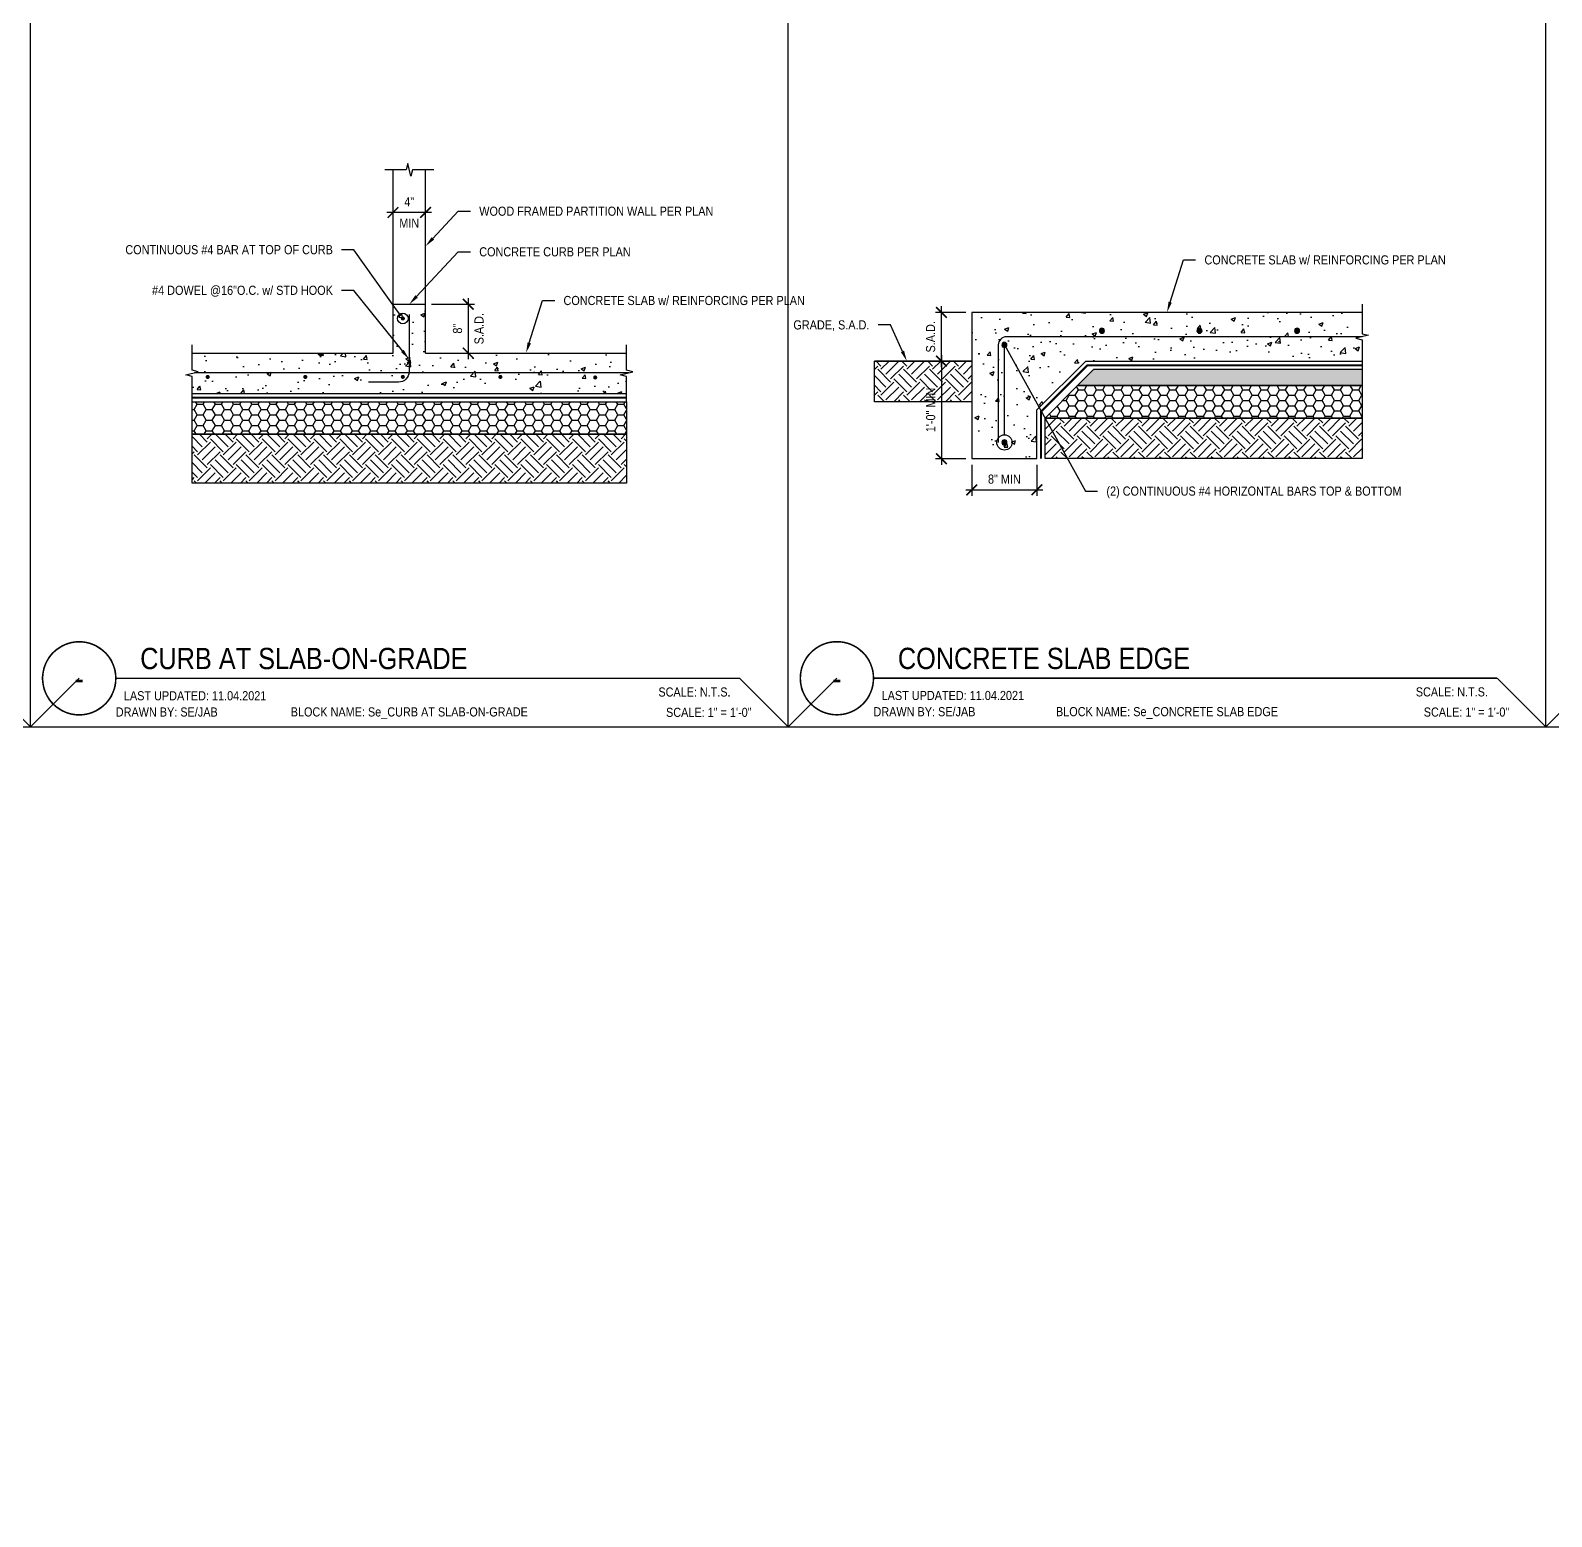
# Model space of a CAD drawing. Header units: inches. Extents: x -16404 to 14624, y -1591 to 16152.
# Drawn here: x -8941.9 to -8754.8, y 1229 to 1411.9 of the extents above; entities that cross this region are included whole.
import ezdxf
from ezdxf import colors
from ezdxf.entities.mleader import LeaderData, LeaderLine
from ezdxf.enums import TextEntityAlignment as Align
from ezdxf.math import Vec2, Vec3

# ---------------------------------------------------------------- set-up
doc = ezdxf.new("R2010")
doc.units = ezdxf.units.IN
doc.header["$LTSCALE"] = 24
doc.header["$MEASUREMENT"] = 0
doc.linetypes.add('HIDDEN2', pattern=[0.1875, 0.125, -0.0625])
doc.layers.get('0').update_dxf_attribs({"linetype": 'CONTINUOUS'})
doc.layers.get('DefPoints').update_dxf_attribs({"color": 251, "linetype": 'CONTINUOUS'})
for name, color, linetype, plot in [('DESIGNER COMMENTS', 221, 'CONTINUOUS', False), ('NON-PLOT', 253, 'CONTINUOUS', False), ('S-ANNO-GRID-NONPLOT', 251, 'CONTINUOUS', False), ('S-ANNO-NONPLOT', 253, 'CONTINUOUS', False)]:
    doc.layers.add(name, color=color, linetype=linetype, plot=plot)
for name, color, linetype in [('S-ANNO-DIMS', 2, 'CONTINUOUS'), ('S-ANNO-NOTE', 4, 'CONTINUOUS'), ('S-BREAK', 2, 'CONTINUOUS'), ('S-CONC', 4, 'CONTINUOUS'), ('S-GRADE', 3, 'CONTINUOUS'), ('S-MEMBRANE', 6, 'HIDDEN2'), ('S-REBAR', 7, 'CONTINUOUS'), ('S-TYP DETAIL BLOCKS', 1, 'CONTINUOUS'), ('S-WOOD', 3, 'CONTINUOUS')]:
    doc.layers.add(name, color=color, linetype=linetype)
doc.layers.add('S-HATCH-SOIL', color=7, linetype='CONTINUOUS', true_color=0x8f8f8f, transparency=0.8)
doc.layers.add('S-HATCH2', color=2, linetype='CONTINUOUS', transparency=0.5)
doc.styles.add('Arial', font='arial.ttf', dxfattribs={"width": 0.85})
doc.dimstyles.new('DIM-12_Se', dxfattribs={"dimscale": 12, "dimtxt": 0.09375, "dimasz": 0.109375, "dimexe": 0.0625, "dimexo": 0.0625, "dimgap": 0.0625, "dimtad": 1, "dimdec": 4, "dimzin": 11, "dimdsep": 46, "dimlunit": 4, "dimtxsty": 'Arial', "dimblk": 'ARCHTICK', "dimcen": 0.125, "dimdle": 0.0625, "dimclrd": 256, "dimclre": 256, "dimclrt": 4, "dimadec": 0, "dimazin": 0, "dimtfac": 0.75, "dimtdec": 4, "dimtmove": 0, "dimatfit": 3, "dimfxl": 1, "dimfrac": 1, "dimtolj": 1, "dimtzin": 0, "dimarcsym": 0})

# ---------------------------------------------------------------- blocks, each defined once
blk = doc.blocks.new('*U574')
at = {"const_width": 0.188}
for points in [[(-4.5, 0, -1), (4.5, 0, 3.732051)], [(-4.5, 0, 1), (4.5, 0, -3.732051)]]:
    blk.add_lwpolyline(points, format="xyb", dxfattribs=at)
blk.add_lwpolyline([(4.5, 0), (81.24, 0)], dxfattribs=at)
blk.add_circle((0, 0), 4.5)
at = {"style": 'Arial', "width": 0.85}
for tag, p in [('DWG_TITLE_1', (7.5, 6.19)), ('DWG_TITLE_2', (7.5, 2.44))]:
    blk.add_attdef(tag, text='', height=2.62, dxfattribs=at).set_placement(p, align=Align.MIDDLE_LEFT)
blk.add_attdef('#', text='', height=3, dxfattribs=at).set_placement((0, 0), align=Align.MIDDLE_CENTER)
blk.add_attdef('SCALE', text='', height=1.12, dxfattribs=at).set_placement((80.12, -1.12), align=Align.TOP_RIGHT)
blk = doc.blocks.new('*U540')
at = {"const_width": 0.188}
for points in [[(-4.5, 0, -1), (4.5, 0, 3.732051)], [(-4.5, 0, 1), (4.5, 0, -3.732051)]]:
    blk.add_lwpolyline(points, format="xyb", dxfattribs=at)
blk.add_lwpolyline([(4.5, 0), (81.21, 0)], dxfattribs=at)
blk.add_circle((0, 0), 4.5)
at = {"style": 'Arial', "width": 0.85}
for tag, p in [('DWG_TITLE_1', (7.5, 6.19)), ('DWG_TITLE_2', (7.5, 2.44))]:
    blk.add_attdef(tag, text='', height=2.62, dxfattribs=at).set_placement(p, align=Align.MIDDLE_LEFT)
blk.add_attdef('#', text='', height=3, dxfattribs=at).set_placement((0, 0), align=Align.MIDDLE_CENTER)
blk.add_attdef('SCALE', text='', height=1.12, dxfattribs=at).set_placement((80.08, -1.12), align=Align.TOP_RIGHT)
blk = doc.blocks.new('_Open90')
at = {"color": 0, "linetype": 'ByBlock', "lineweight": -2}
for p, q in [((-0.5, 0.5), (0, 0)), ((0, 0), (-1, 0)), ((0, 0), (-0.5, -0.5))]:
    blk.add_line(p, q, dxfattribs=at)
blk = doc.blocks.new('_ARCHTICK')
at = {"color": 0, "linetype": 'ByBlock', "const_width": 0.15}
blk.add_lwpolyline([(-0.5, -0.5), (0.5, 0.5)], dxfattribs=at)
blk = doc.blocks.new('*D1928')
at = {"layer": 'DefPoints', "color": 0, "transparency": 16777216}
for p in [(42.6, 46.03), (47.86, 40.03), (47.86, 40.03)]:
    blk.add_point(p, dxfattribs=at)
at = {"layer": 'S-ANNO-DIMS', "lineweight": -2, "transparency": 16777216}
for p, q in [((47.86, 46.78), (47.86, 39.28)), ((43.35, 46.03), (48.61, 46.03))]:
    blk.add_line(p, q, dxfattribs=at)
at = {"layer": 'S-ANNO-DIMS', "lineweight": -2, "transparency": 16777216, "xscale": 1.3125, "yscale": 1.3125, "zscale": 1.3125}
for p, rotation in [((47.86, 46.03), 90), ((47.86, 40.03), 270)]:
    blk.add_blockref('_ARCHTICK', p, dxfattribs=dict(at, rotation=rotation))
at = {"layer": 'S-ANNO-DIMS', "color": 4, "transparency": 16777216, "char_height": 1.125, "attachment_point": 5, "rotation": 90, "style": 'Arial'}
for s, insert in [('\\A1;8"', (46.54, 43.03)), ('\\A1;S.A.D. ', (49.19, 43.03))]:
    blk.add_mtext(s, dxfattribs=dict(at, insert=insert))
blk = doc.blocks.new('*D2441')
at = {"layer": 'DefPoints', "color": 0, "transparency": 16777216}
for p in [(38.6, 57.33), (38.6, 57.33), (42.6, 57.33)]:
    blk.add_point(p, dxfattribs=at)
at = {"layer": 'S-ANNO-DIMS', "lineweight": -2, "transparency": 16777216}
blk.add_line((43.35, 57.33), (37.85, 57.33), dxfattribs=at)
at = {"layer": 'S-ANNO-DIMS', "lineweight": -2, "transparency": 16777216, "xscale": 1.3125, "yscale": 1.3125, "zscale": 1.3125, "rotation": 180}
blk.add_blockref('_ARCHTICK', (38.6, 57.33), dxfattribs=at)
at = {"layer": 'S-ANNO-DIMS', "lineweight": -2, "transparency": 16777216, "xscale": 1.3125, "yscale": 1.3125, "zscale": 1.3125}
blk.add_blockref('_ARCHTICK', (42.6, 57.33), dxfattribs=at)
at = {"layer": 'S-ANNO-DIMS', "color": 4, "transparency": 16777216, "char_height": 1.125, "attachment_point": 5, "style": 'Arial'}
for s, insert in [('\\A1;4"', (40.6, 58.65)), ('\\A1;MIN', (40.6, 56.02))]:
    blk.add_mtext(s, dxfattribs=dict(at, insert=insert))
blk = doc.blocks.new('*U553')
at = {"color": 0, "linetype": 'ByBlock'}
blk.add_lwpolyline([(3, 0), (0.38, 0), (0.19, -0.78), (-0.19, 0.78), (-0.38, 0), (-3, 0)], dxfattribs=at)
blk = doc.blocks.new('_DotBlank')
at = {"color": 0, "lineweight": -2}
blk.add_line((-0.5, 0), (-1, 0), dxfattribs=at)
blk.add_circle((0, 0), 0.5, dxfattribs=at)
blk = doc.blocks.new('*D2447')
at = {"layer": 'DefPoints', "color": 0, "transparency": 16777216}
for p in [(16.6, 27.02), (24.6, 27.02), (24.6, 23.18)]:
    blk.add_point(p, dxfattribs=at)
at = {"layer": 'S-ANNO-DIMS', "lineweight": -2, "transparency": 16777216}
for p, q in [((16.6, 26.27), (16.6, 22.43)), ((24.6, 26.27), (24.6, 22.43)), ((15.85, 23.18), (25.35, 23.18))]:
    blk.add_line(p, q, dxfattribs=at)
at = {"layer": 'S-ANNO-DIMS', "lineweight": -2, "transparency": 16777216, "xscale": 1.3125, "yscale": 1.3125, "zscale": 1.3125, "rotation": 180}
blk.add_blockref('_ARCHTICK', (16.6, 23.18), dxfattribs=at)
at = {"layer": 'S-ANNO-DIMS', "lineweight": -2, "transparency": 16777216, "xscale": 1.3125, "yscale": 1.3125, "zscale": 1.3125}
blk.add_blockref('_ARCHTICK', (24.6, 23.18), dxfattribs=at)
at = {"layer": 'S-ANNO-DIMS', "color": 4, "transparency": 16777216, "insert": (20.6, 24.5), "char_height": 1.125, "attachment_point": 5, "style": 'Arial'}
blk.add_mtext('\\A1;8" MIN', dxfattribs=at)
blk = doc.blocks.new('*D2448')
at = {"layer": 'DefPoints', "color": 0, "transparency": 16777216}
for p in [(12.86, 39.02), (12.86, 27.02), (16.6, 27.02)]:
    blk.add_point(p, dxfattribs=at)
at = {"layer": 'S-ANNO-DIMS', "lineweight": -2, "transparency": 16777216}
for p, q in [((12.86, 39.77), (12.86, 26.27)), ((15.85, 27.02), (12.11, 27.02))]:
    blk.add_line(p, q, dxfattribs=at)
at = {"layer": 'S-ANNO-DIMS', "lineweight": -2, "transparency": 16777216, "xscale": 1.3125, "yscale": 1.3125, "zscale": 1.3125}
for p, rotation in [((12.86, 39.02), 90), ((12.86, 27.02), 270)]:
    blk.add_blockref('_ARCHTICK', p, dxfattribs=dict(at, rotation=rotation))
at = {"layer": 'S-ANNO-DIMS', "color": 4, "transparency": 16777216, "insert": (11.54, 33.02), "char_height": 1.125, "attachment_point": 5, "rotation": 90, "style": 'Arial'}
blk.add_mtext('\\A1;1\'-0" MIN', dxfattribs=at)
blk = doc.blocks.new('*U227')
h = blk.add_hatch(color=256)
h.dxf.hatch_style = 1
h.paths.add_polyline_path([(0.3125, 0, 1), (-0.3125, 0, 1)])
at = {"color": 0}
blk.add_circle((0, 0), 0.3125, dxfattribs=at)
blk = doc.blocks.new('*D1927')
at = {"layer": 'DefPoints', "color": 0, "transparency": 16777216}
for p in [(12.86, 45.02), (16.6, 45.02), (12.86, 39.02)]:
    blk.add_point(p, dxfattribs=at)
at = {"layer": 'S-ANNO-DIMS', "lineweight": -2, "transparency": 16777216}
for p, q in [((15.85, 45.02), (12.11, 45.02)), ((12.86, 38.27), (12.86, 45.77))]:
    blk.add_line(p, q, dxfattribs=at)
at = {"layer": 'S-ANNO-DIMS', "lineweight": -2, "transparency": 16777216, "xscale": 1.3125, "yscale": 1.3125, "zscale": 1.3125}
for p, rotation in [((12.86, 45.02), 90), ((12.86, 39.02), 270)]:
    blk.add_blockref('_ARCHTICK', p, dxfattribs=dict(at, rotation=rotation))
at = {"layer": 'S-ANNO-DIMS', "color": 4, "transparency": 16777216, "insert": (11.53, 42.02), "char_height": 1.125, "attachment_point": 5, "rotation": 90, "style": 'Arial'}
blk.add_mtext('\\A1;S.A.D.', dxfattribs=at)
blk = doc.blocks.new('Se_CURB AT SLAB-ON-GRADE')
at = {"layer": 'S-HATCH-SOIL'}
h = blk.add_hatch(dxfattribs=at)
h.set_pattern_fill('HONEY', color=256, scale=6, style=0)
h.set_pattern_definition([(0, (9089.7989, -4073.18254), (1.125, 0.649519053), [0.75, -1.5]), (120, (9089.7989, -4073.18254), (-1.125, 0.649519053), [0.75, -1.5]), (60, (9089.7989, -4073.18254), (2e-16, 1.299038106), [-1.5, 0.75])])
h.paths.add_polyline_path([(13.87607, 30.03459), (13.87607, 34.03459), (67.33303, 34.03459), (67.33303, 30.03459)])
h = blk.add_hatch(dxfattribs=at)
h.set_pattern_fill('EARTH', color=256, scale=9, angle=45, style=0)
h.set_pattern_definition([(45, (9089.799, -4073.1825), (2e-16, 3.1819805), [2.25, -2.25]), (45, (9089.2023, -4072.586), (2e-16, 3.1819805), [2.25, -2.25]), (45, (9088.6057, -4071.9893), (2e-16, 3.1819805), [2.25, -2.25]), (135, (9088.6057, -4071.5916), (-3.1819805, 7e-16), [2.25, -2.25]), (135, (9089.2023, -4070.995), (-3.1819805, 7e-16), [2.25, -2.25]), (135, (9089.799, -4070.3983), (-3.1819805, 7e-16), [2.25, -2.25])])
h.paths.add_polyline_path([(13.87607, 24.03459), (13.87607, 30.03459), (67.33303, 30.03459), (67.33303, 24.03459)])
at = {"layer": 'S-HATCH2'}
h = blk.add_hatch(dxfattribs=at)
h.set_pattern_fill('AR-CONC', color=256, scale=0.75, style=0)
h.set_pattern_definition([(50, (8117.8626, -1915.84), (5.3794514, -0.470641), [0.5625, -6.1875]), (355, (8117.8626, -1915.84), (-1.040635, 5.641441), [0.45, -4.95]), (100.451444, (8118.311, -1915.879), (4.3388164, 5.1708), [0.4780514, -5.258566]), (46.1842, (8117.8626, -1914.34), (8.00431, -1.2413946), [0.84375, -9.28125]), (96.63564, (8118.53, -1914.4434), (7.0099646, 7.3058895), [0.7170776, -7.887853]), (351.18416, (8117.863, -1914.34), (7.009965, 7.3058895), [0.675, -7.425]), (21, (8118.6126, -1914.715), (4.476803, -3.0196417), [0.5625, -6.1875]), (326, (8118.6126, -1914.715), (1.824865, 5.4386253), [0.45, -4.95]), (71.451445, (8118.9857, -1914.9666), (6.3016678, 2.4189836), [0.4780514, -5.258566]), (37.5, (8117.8626, -1915.84), (0.0911989, 2.4967039), [0, -4.89, 0, -5.025, 0, -4.96875]), (7.5, (8117.8626, -1915.84), (1.9730215, 2.9580878), [0, -2.865, 0, -4.7775, 0, -1.89375]), (327.5, (8116.1901, -1915.84), (4.00366827, -0.16916154), [0, -1.875, 0, -5.85, 0, -7.7625]), (317.5, (8115.44, -1915.84), (4.3738963, 0.7507874), [0, -2.4375, 0, -3.885, 0, -5.5125])])
h.paths.add_polyline_path([(42.60455, 40.03459), (42.60455, 46.03459), (38.60455, 46.03459), (38.60455, 40.03459), (13.87607, 40.03459), (13.87607, 37.91316), (14.65442, 37.72388), (13.09772, 37.3453), (13.87607, 37.15602), (13.87607, 35.03459), (67.33303, 35.03459), (67.33303, 37.15602), (66.55468, 37.3453), (68.11138, 37.72388), (67.33303, 37.91316), (67.33303, 40.03459)])
at = {"layer": 'S-ANNO-NONPLOT'}
for points in [[(13.87607, 30.03459), (13.87607, 34.03459), (67.33303, 34.03459), (67.33303, 30.03459)], [(13.87607, 24.03459), (13.87607, 30.03459), (67.33303, 30.03459), (67.33303, 24.03459)]]:
    blk.add_lwpolyline(points, close=True, dxfattribs=at)
at = {"layer": 'S-BREAK'}
for points in [[(13.87607, 34.03459), (13.87607, 37.15602), (13.09772, 37.3453), (14.65442, 37.72388), (13.87607, 37.91316), (13.87607, 41.03459)], [(67.33303, 34.03459), (67.33303, 37.15602), (66.55468, 37.3453), (68.11138, 37.72388), (67.33303, 37.91316), (67.33303, 41.03459)]]:
    blk.add_lwpolyline(points, dxfattribs=at)
at = {"layer": 'S-CONC'}
for p, q in [((38.60455, 40.03459), (38.60455, 46.03459)), ((38.60455, 46.03459), (42.60455, 46.03459)), ((42.60455, 40.03459), (42.60455, 46.03459)), ((13.87607, 40.03459), (38.60455, 40.03459)), ((42.60455, 40.03459), (67.33303, 40.03459)), ((13.87607, 35.03459), (67.33303, 35.03459))]:
    blk.add_line(p, q, dxfattribs=at)
at = {"layer": 'S-MEMBRANE', "color": 4, "const_width": 0.25}
blk.add_lwpolyline([(13.87607, 34.53459), (13.87607, 34.53459), (67.33303, 34.53459), (67.33303, 34.53459)], dxfattribs=at)
at = {"layer": 'S-REBAR'}
blk.add_line((67.62374, 37.60529), (14.16679, 37.60529), dxfattribs=at)
blk.add_lwpolyline([(40.57479, 44.79275), (40.57479, 37.75713, -0.414213562), (39.26229, 36.44463), (35.57133, 36.44463)], format="xyb", dxfattribs=at)
at = {"layer": 'S-REBAR', "const_width": 0.25}
for points in [[(39.68713, 44.2896, 1), (39.93713, 44.2896, 1)], [(15.93243, 37.09559, -1), (15.68243, 37.09559, -1)], [(27.68713, 37.09559, 1), (27.93713, 37.09559, 1)], [(39.68713, 37.09559, 1), (39.93713, 37.09559, 1)], [(51.68713, 37.09559, 1), (51.93713, 37.09559, 1)], [(63.35163, 37.02553, 1), (63.60163, 37.02553, 1)]]:
    blk.add_lwpolyline(points, format="xyb", close=True, dxfattribs=at)
at = {"layer": 'S-WOOD'}
for p, q in [((38.60455, 46.03459), (38.60455, 62.56371)), ((42.60455, 46.03459), (42.60455, 62.56371))]:
    blk.add_line(p, q, dxfattribs=at)
at = {"layer": 'S-BREAK'}
blk.add_blockref('*U553', (40.60455, 62.56371), dxfattribs=at)
at = {"layer": 'DESIGNER COMMENTS', "char_height": 1.125, "style": 'Arial'}
for s, insert, width, attachment_point in [('\\A1;LAST UPDATED: 11.04.2021', (5.49984, -1.58101), 17.4709661, 1), ('\\A1;DRAWN BY: SE/JAB', (4.49984, -3.58101), 12.4848985, 1), ('\\A1;BLOCK NAME: Se_CURB AT SLAB-ON-GRADE', (40.60455, -4.29464), 29.1129511, 5), ('\\A1;SCALE: 1{\\H1x;" = 1\'-0"}', (82.7091, -3.625), 19.68745, 3)]:
    blk.add_mtext(s, dxfattribs=dict(at, insert=insert, width=width, attachment_point=attachment_point))
at = {"layer": 'S-ANNO-DIMS'}
dim = blk.add_linear_dim(base=(38.60455, 57.33388), p1=(42.60455, 57.33388), p2=(38.60455, 57.33388), text='4"\\XMIN', dimstyle='DIM-12_Se', dxfattribs=at)
dim.commit()
dim.dimension.update_dxf_attribs({"geometry": '*D2441', "text_midpoint": (40.60455, 57.33388)})
dim = blk.add_linear_dim(base=(47.85971, 40.03459), p1=(42.60455, 46.03459), p2=(47.85971, 40.03459), angle=90, text='8"\\XS.A.D. ', dimstyle='DIM-12_Se', dxfattribs=at)
dim.commit()
dim.dimension.update_dxf_attribs({"geometry": '*D1928', "text_midpoint": (47.85971, 43.03459)})
at = {"layer": 'S-ANNO-NOTE'}
ml = blk.add_multileader_mtext('Standard', dxfattribs=at)
ml.set_content('WOOD FRAMED PARTITION WALL PER PLAN', color=4, style='Arial')
ml.set_leader_properties(color=2)
ml.build(insert=Vec2(0, 0))
ml.multileader.update_dxf_attribs({"dogleg_length": 0.36, "arrow_head_size": 1.3125, "scale": 12})
ctx = ml.context
ctx.base_point, ctx.scale, ctx.char_height, ctx.arrow_head_size, ctx.landing_gap_size, ctx.plane_origin = Vec3(48.1302, 57.48994), 12, 1.125, 1.3125, 1.08, Vec3(15.92342, 358.82476)
notes = []
notes.append((ctx, [(0, (1, 1, 0), (46.6302, 57.48994), (1, 0), 1.5, [(0, [(42.60455, 53.17721)], 0, [])])]))
ctx.mtext.insert, ctx.mtext.width, ctx.mtext.flow_direction = Vec3(49.2102, 58.05282), 17.7129638, 5
ml = blk.add_multileader_mtext('Standard', dxfattribs=at)
ml.set_content('\\A1;{\\C256;CONTINUOUS #4 BAR AT TOP OF CURB}', color=4, style='Arial')
ml.set_leader_properties(color=2)
ml.set_arrow_properties(name='DOTBLANK')
ml.build(insert=Vec2(0, 0))
ml.multileader.update_dxf_attribs({"dogleg_length": 0.36, "arrow_head_size": 1.3125, "scale": 12})
ctx = ml.context
ctx.base_point, ctx.scale, ctx.char_height, ctx.arrow_head_size, ctx.landing_gap_size, ctx.plane_origin = Vec3(19.42052, 52.74494), 12, 1.125, 1.3125, 1.08, Vec3(64.49326, 352.07976)
ctx.text_align_type = 2
notes.append((ctx, [(0, (1, 1, 0), (33.78648, 52.74494), (-1, 0), 1.5, [(0, [(39.81213, 44.2896)], 0, [])])]))
ctx.mtext.insert, ctx.mtext.width, ctx.mtext.alignment, ctx.mtext.flow_direction = Vec3(31.20648, 53.31703), 11.193374, 3, 5
ml = blk.add_multileader_mtext('Standard', dxfattribs=at)
ml.set_content('\\A1;{\\C256;CONCRETE CURB PER PLAN}', color=4, style='Arial')
ml.set_leader_properties(color=2)
ml.build(insert=Vec2(0, 0))
ml.multileader.update_dxf_attribs({"dogleg_length": 0.36, "arrow_head_size": 1.3125, "scale": 12})
ctx = ml.context
ctx.base_point, ctx.scale, ctx.char_height, ctx.arrow_head_size, ctx.landing_gap_size, ctx.plane_origin = Vec3(48.1302, 52.48994), 12, 1.125, 1.3125, 1.08, Vec3(15.92342, 353.82476)
notes.append((ctx, [(0, (1, 1, 0), (46.6302, 52.48994), (1, 0), 1.5, [(0, [(40.60455, 46.03459)], 0, [])])]))
ctx.mtext.insert, ctx.mtext.width, ctx.mtext.flow_direction = Vec3(49.2102, 53.05282), 11.5925725, 5
ml = blk.add_multileader_mtext('Standard', dxfattribs=at)
ml.set_content('{\\C256;#4 DOWEL @16"O.C. w/ STD HOOK}', color=4, style='Arial')
ml.set_leader_properties(color=2)
ml.build(insert=Vec2(0, 0))
ml.multileader.update_dxf_attribs({"dogleg_length": 0.36, "arrow_head_size": 1.3125, "scale": 12})
ctx = ml.context
ctx.base_point, ctx.scale, ctx.char_height, ctx.arrow_head_size, ctx.landing_gap_size, ctx.plane_origin = Vec3(19.4577, 47.74494), 12, 1.125, 1.3125, 1.08, Vec3(64.49326, 347.07976)
ctx.text_align_type = 2
notes.append((ctx, [(0, (1, 1, 0), (33.78648, 47.74494), (-1, 0), 1.5, [(0, [(40.57479, 39.27494)], 0, [])])]))
ctx.mtext.insert, ctx.mtext.width, ctx.mtext.alignment, ctx.mtext.flow_direction = Vec3(31.20648, 48.31703), 12.4914214, 3, 5
ml = blk.add_multileader_mtext('Standard', dxfattribs=at)
ml.set_content('\\A1;{\\C256;CONCRETE SLAB w/ REINFORCING PER PLAN}', color=4, style='Arial')
ml.set_leader_properties(color=2)
ml.build(insert=Vec2(0, 0))
ml.multileader.update_dxf_attribs({"dogleg_length": 0.36, "arrow_head_size": 1.3125, "scale": 12})
ctx = ml.context
ctx.base_point, ctx.scale, ctx.char_height, ctx.arrow_head_size, ctx.landing_gap_size, ctx.plane_origin = Vec3(58.49444, 46.48994), 12, 1.125, 1.3125, 1.08, Vec3(30.28765, 347.82476)
notes.append((ctx, [(0, (1, 1, 0), (56.99444, 46.48994), (1, 0), 1.5, [(0, [(54.96879, 40.03459)], 0, [])])]))
ctx.mtext.insert, ctx.mtext.width, ctx.mtext.flow_direction = Vec3(59.57444, 47.06203), 16.2316243, 5
for ctx, leaders in notes:
    for number, flags, end, landing, length, lines in leaders:
        leader = LeaderData()
        leader.index, (leader.has_last_leader_line, leader.has_dogleg_vector, leader.attachment_direction) = number, flags
        leader.last_leader_point, leader.dogleg_vector, leader.dogleg_length = Vec3(end), Vec3(landing), length
        for number, points, colour, breaks in lines:
            line = LeaderLine()
            line.index, line.vertices, line.color, line.breaks = number, Vec3.list(points), colors.encode_raw_color(colour), breaks
            leader.lines.append(line)
        ctx.leaders.append(leader)
blk = doc.blocks.new('Se_CONCRETE SLAB EDGE')
at = {"layer": 'S-HATCH-SOIL'}
h = blk.add_hatch(dxfattribs=at)
h.set_pattern_fill('EARTH', color=256, scale=9, angle=135, style=0)
h.set_pattern_definition([(135, (1489.391, -3849.8431), (-3.1819805, 4e-16), [2.25, -2.25]), (135, (1488.7943, -3850.4397), (-3.1819805, 4e-16), [2.25, -2.25]), (135, (1488.1977, -3851.0364), (-3.1819805, 4e-16), [2.25, -2.25]), (225, (1487.8, -3851.0364), (-9e-16, -3.1819805), [2.25, -2.25]), (225, (1487.2034, -3850.4397), (-9e-16, -3.1819805), [2.25, -2.25]), (225, (1486.6067, -3849.8431), (-9e-16, -3.1819805), [2.25, -2.25])])
h.paths.add_polyline_path([(4.60455, 34.02306), (4.60455, 39.02306), (16.60455, 39.02306), (16.60455, 34.02306)])
h = blk.add_hatch(dxfattribs=at)
h.set_pattern_fill('HONEY', color=256, scale=6, style=0)
h.set_pattern_definition([(0, (-3562.6659, -1480.47644), (1.125, 0.64951905), [0.75, -1.5]), (120, (-3562.6659, -1480.47644), (-1.125, 0.64951905), [0.75, -1.5]), (60, (-3562.6659, -1480.47644), (2e-16, 1.29903811), [-1.5, 0.75])])
h.paths.add_polyline_path([(29.60455, 36.02306), (64.60455, 36.02306), (64.60455, 32.02306), (25.60455, 32.02306)])
h = blk.add_hatch(dxfattribs=at)
h.set_pattern_fill('EARTH', color=256, scale=9, angle=135, style=0)
h.set_pattern_definition([(135, (1537.391, -3856.8431), (-3.1819805, 4e-16), [2.25, -2.25]), (135, (1536.7943, -3857.4397), (-3.1819805, 4e-16), [2.25, -2.25]), (135, (1536.1977, -3858.0364), (-3.1819805, 4e-16), [2.25, -2.25]), (225, (1535.8, -3858.0364), (-9e-16, -3.1819805), [2.25, -2.25]), (225, (1535.2034, -3857.4397), (-9e-16, -3.1819805), [2.25, -2.25]), (225, (1534.6067, -3856.8431), (-9e-16, -3.1819805), [2.25, -2.25])])
h.paths.add_polyline_path([(25.60455, 27.02306), (25.60455, 32.02306), (64.60455, 32.02306), (64.60455, 27.02306)])
at = {"layer": 'S-HATCH2'}
h = blk.add_hatch(dxfattribs=at)
h.set_pattern_fill('AR-CONC', color=256, scale=0.75, style=0)
h.set_pattern_definition([(50, (9650.3167, -3896.567), (5.3794514, -0.470641), [0.5625, -6.1875]), (355, (9650.3167, -3896.567), (-1.040635, 5.641441), [0.45, -4.95]), (100.451444, (9650.765, -3896.606), (4.3388164, 5.1708), [0.4780514, -5.2585658]), (46.1842, (9650.3167, -3895.067), (8.00431, -1.2413946), [0.84375, -9.28125]), (96.635635, (9650.984, -3895.17), (7.0099646, 7.3058895), [0.7170776, -7.887853]), (351.18416, (9650.317, -3895.067), (7.0099646, 7.3058895), [0.675, -7.425]), (21, (9651.0667, -3895.442), (4.4768029, -3.0196417), [0.5625, -6.1875]), (326, (9651.0667, -3895.442), (1.824865, 5.4386253), [0.45, -4.95]), (71.451445, (9651.4397, -3895.6935), (6.3016678, 2.4189836), [0.4780514, -5.2585658]), (37.5, (9650.3167, -3896.5669), (0.0911989, 2.4967039), [0, -4.89, 0, -5.025, 0, -4.96875]), (7.5, (9650.3167, -3896.567), (1.9730215, 2.95808784), [0, -2.865, 0, -4.7775, 0, -1.89375]), (327.5, (9648.6442, -3896.5669), (4.00366827, -0.16916154), [0, -1.875, 0, -5.85, 0, -7.7625]), (317.5, (9647.894, -3896.567), (4.3738963, 0.7507874), [0, -2.4375, 0, -3.885, 0, -5.5125])])
h.paths.add_polyline_path([(30.60455, 39.02306), (64.60455, 39.02306), (64.60455, 41.64449), (63.8262, 41.83377), (65.3829, 42.21235), (64.60455, 42.40163), (64.60455, 45.02306), (16.60455, 45.02306), (16.60455, 39.02306), (16.60455, 34.02306), (16.60455, 27.02306), (24.60455, 27.02306), (24.60455, 33.02306)])
h.paths.add_polyline_path([(20.29205, 41.02306, -1), (20.91705, 41.02306, -1)], flags=16)
h.paths.add_polyline_path([(20.91705, 29.02306, -1), (20.29205, 29.02306, -1)], flags=16)
h.paths.add_polyline_path([(32.29205, 42.77306, -1), (32.91705, 42.77306, -1)], flags=16)
h.paths.add_polyline_path([(44.29205, 42.77306, -1), (44.91705, 42.77306, -1)], flags=16)
h.paths.add_polyline_path([(56.29205, 42.77306, -1), (56.91705, 42.77306, -1)], flags=16)
h = blk.add_hatch(dxfattribs=at)
h.set_pattern_fill('AR-SAND', color=256, scale=0.28125, angle=30, style=0)
h.set_pattern_definition([(67.5, (-3551.154, -1494.9106), (-0.28630286, 0.46045734), [0, -0.4275, 0, -0.478125, 0, -0.45703125]), (37.5, (-3551.154, -1494.9106), (0.03419959, 0.93626396), [0, -0.230625, 0, -0.3853125, 0, -0.14765625]), (357.5, (-3551.4536, -1495.0836), (0.75771462, 0.439304573), [0, -0.140625, 0, -0.50625, 0, -0.6609375]), (347.5, (-3551.4536, -1495.0836), (0.60877806, 0.63651168), [0, -0.0703125, 0, -0.331875, 0, -0.3796875])])
h.paths.add_polyline_path([(31.60455, 38.02306), (64.60455, 38.02306), (64.60455, 36.02306), (29.60455, 36.02306)])
at = {"layer": 'NON-PLOT', "transparency": 33554495}
for points in [[(4.60455, 34.02306), (4.60455, 39.02306), (16.60455, 39.02306), (16.60455, 34.02306)], [(25.60455, 27.02306), (25.60455, 32.02306), (64.60455, 32.02306), (64.60455, 27.02306)]]:
    blk.add_lwpolyline(points, close=True, dxfattribs=at)
at = {"layer": 'S-ANNO-NONPLOT', "linetype": 'ByBlock'}
for points in [[(31.60455, 38.02306), (64.60455, 38.02306), (64.60455, 36.02306), (29.60455, 36.02306)], [(29.60455, 36.02306), (64.60455, 36.02306), (64.60455, 32.02306), (25.60455, 32.02306)]]:
    blk.add_lwpolyline(points, close=True, dxfattribs=at)
at = {"layer": 'S-BREAK'}
blk.add_lwpolyline([(64.60455, 46.02306), (64.60455, 42.40163), (65.3829, 42.21235), (63.8262, 41.83377), (64.60455, 41.64449), (64.60455, 38.02306)], dxfattribs=at)
at = {"layer": 'S-CONC'}
blk.add_lwpolyline([(64.60455, 45.02306), (16.60455, 45.02306), (16.60455, 39.02306), (16.60455, 27.02306), (24.60455, 27.02306), (24.60455, 33.02306), (30.60455, 39.02306), (64.60455, 39.02306)], dxfattribs=at)
at = {"layer": 'S-GRADE'}
blk.add_lwpolyline([(16.60455, 39.02306), (4.60455, 39.02306)], dxfattribs=at)
at = {"layer": 'S-MEMBRANE', "color": 4, "linetype": 'HIDDEN2', "const_width": 0.25}
blk.add_lwpolyline([(25.10455, 27.02306), (25.10455, 32.81595), (30.81166, 38.52306), (64.60455, 38.52306)], dxfattribs=at)
at = {"layer": 'S-REBAR'}
blk.add_lwpolyline([(64.60455, 42.02306), (20.85455, 42.02306, 0.414213562), (19.85455, 41.02306), (19.85455, 29.02306)], format="xyb", dxfattribs=at)
at = {"layer": 'S-REBAR', "linetype": 'ByBlock', "xscale": -1, "rotation": 180}
for p in [(32.60455, 42.77306), (44.60455, 42.77306), (56.60455, 42.77306), (20.60455, 41.02306), (20.60455, 29.02306)]:
    blk.add_blockref('*U227', p, dxfattribs=at)
at = {"layer": 'DESIGNER COMMENTS', "char_height": 1.125, "style": 'Arial'}
for s, insert, width, attachment_point in [('\\A1;LAST UPDATED: 11.04.2021', (5.49984, -1.55795), 17.4709661, 1), ('\\A1;DRAWN BY: SE/JAB', (4.49984, -3.55795), 12.4848985, 1), ('\\A1;BLOCK NAME: Se_CONCRETE SLAB EDGE', (40.60455, -4.27158), 27.2585044, 5), ('\\A1;SCALE: 1{\\H1x;" = 1\'-0"}', (82.7091, -3.60194), 19.68745, 3)]:
    blk.add_mtext(s, dxfattribs=dict(at, insert=insert, width=width, attachment_point=attachment_point))
at = {"layer": 'S-ANNO-DIMS'}
dim = blk.add_linear_dim(base=(12.86374, 45.02306), p1=(12.86374, 39.02306), p2=(16.60455, 45.02306), angle=90, text='S.A.D.', dimstyle='DIM-12_Se', dxfattribs=at)
dim.commit()
dim.dimension.update_dxf_attribs({"geometry": '*D1927', "text_midpoint": (12.86374, 42.02306), "dimtype": 128})
dim = blk.add_linear_dim(base=(12.86374, 27.02306), p1=(12.86374, 39.02306), p2=(16.60455, 27.02306), angle=90, text='<> MIN', dimstyle='DIM-12_Se', dxfattribs=at)
dim.commit()
dim.dimension.update_dxf_attribs({"geometry": '*D2448', "text_midpoint": (11.53935, 33.02306)})
dim = blk.add_linear_dim(base=(24.60455, 23.17513), p1=(16.60455, 27.02306), p2=(24.60455, 27.02306), text='<> MIN', dimstyle='DIM-12_Se', dxfattribs=at)
dim.commit()
dim.dimension.update_dxf_attribs({"geometry": '*D2447', "text_midpoint": (20.60455, 24.49952)})
at = {"layer": 'S-ANNO-NOTE'}
ml = blk.add_multileader_mtext('Standard', dxfattribs=at)
ml.set_content('\\A1;{\\C256;CONCRETE SLAB w/ REINFORCING PER PLAN}', color=4, style='Arial')
ml.set_leader_properties(color=2)
ml.build(insert=Vec2(0, 0))
ml.multileader.update_dxf_attribs({"dogleg_length": 0.36, "arrow_head_size": 1.3125, "scale": 12})
ctx = ml.context
ctx.base_point, ctx.scale, ctx.char_height, ctx.arrow_head_size, ctx.landing_gap_size, ctx.plane_origin = Vec3(44.1302, 51.47841), 12, 1.125, 1.3125, 1.08, Vec3(15.92342, 352.81323)
notes = []
notes.append((ctx, [(0, (1, 1, 0), (42.6302, 51.47841), (1, 0), 1.5, [(0, [(40.60455, 45.02306)], 0, [])])]))
ctx.mtext.insert, ctx.mtext.width, ctx.mtext.flow_direction = Vec3(45.2102, 52.0505), 16.2316243, 5
ml = blk.add_multileader_mtext('Standard', dxfattribs=at)
ml.set_content('\\A1;{\\C256;GRADE, S.A.D.}', color=4, style='Arial')
ml.set_leader_properties(color=2)
ml.build(insert=Vec2(0, 0))
ml.multileader.update_dxf_attribs({"dogleg_length": 0.36, "arrow_head_size": 1.3125, "scale": 12})
ctx = ml.context
ctx.base_point, ctx.scale, ctx.char_height, ctx.arrow_head_size, ctx.landing_gap_size, ctx.plane_origin = Vec3(-2.01303, 43.47841), 12, 1.125, 1.3125, 1.08, Vec3(33.28568, 346.81323)
ctx.text_align_type = 2
notes.append((ctx, [(0, (1, 1, 0), (6.5789, 43.47841), (-1, 0), 1.5, [(0, [(8.60455, 39.02306)], 0, [])])]))
ctx.mtext.insert, ctx.mtext.width, ctx.mtext.alignment, ctx.mtext.flow_direction = Vec3(3.9989, 44.0505), 5.0142769, 3, 5
ml = blk.add_multileader_mtext('Standard', dxfattribs=at)
ml.set_content('\\A1;(2) CONTINUOUS #4 HORIZONTAL BARS TOP & BOTTOM', color=4, style='Arial')
ml.set_leader_properties(color=2)
ml.set_arrow_properties(name='DOTBLANK')
ml.build(insert=Vec2(0, 0))
ml.multileader.update_dxf_attribs({"dogleg_length": 0.36, "arrow_head_size": 1.875, "scale": 12})
ctx = ml.context
ctx.base_point, ctx.scale, ctx.char_height, ctx.arrow_head_size, ctx.landing_gap_size, ctx.plane_origin = Vec3(32.07314, 23.02306), 12, 1.125, 1.875, 1.08, Vec3(-11.13364, 319.35788)
notes.append((ctx, [(0, (1, 1, 0), (30.57314, 23.02306), (1, 0), 1.5, [(1, [(20.60455, 29.02306), (20.60455, 41.02306)], 0, [])])]))
ctx.mtext.insert, ctx.mtext.width, ctx.mtext.defined_height, ctx.mtext.flow_direction = Vec3(33.15314, 23.59515), 12.5599113, 3.77427, 5
for ctx, leaders in notes:
    for number, flags, end, landing, length, lines in leaders:
        leader = LeaderData()
        leader.index, (leader.has_last_leader_line, leader.has_dogleg_vector, leader.attachment_direction) = number, flags
        leader.last_leader_point, leader.dogleg_vector, leader.dogleg_length = Vec3(end), Vec3(landing), length
        for number, points, colour, breaks in lines:
            line = LeaderLine()
            line.index, line.vertices, line.color, line.breaks = number, Vec3.list(points), colors.encode_raw_color(colour), breaks
            leader.lines.append(line)
        ctx.leaders.append(leader)

msp = doc.modelspace()

# ---------------------------------------------------------------- linework, layer by layer
at = {"layer": 'S-ANNO-GRID-NONPLOT'}
for p, q in [((-8941.9496, 1326.19852), (-8941.9496, 1418.19852)), ((-8848.7405, 1326.19852), (-8848.7405, 1418.19852)), ((-8755.5314, 1326.19852), (-8755.5314, 1418.19852)), ((-8941.9496, 1326.19852), (-8947.9496, 1332.19852)), ((-8941.9496, 1326.19852), (-8935.9496, 1332.19852)), ((-8848.7405, 1326.19852), (-8854.7405, 1332.19852)), ((-8848.7405, 1326.19852), (-8842.7405, 1332.19852)), ((-8755.5314, 1326.19852), (-8761.5314, 1332.19852)), ((-8755.5314, 1326.19852), (-8749.5314, 1332.19852)), ((-9035.1587, 1326.19852), (-8941.9496, 1326.19852)), ((-8941.9496, 1326.19852), (-8848.7405, 1326.19852)), ((-8848.7405, 1326.19852), (-8755.5314, 1326.19852)), ((-8755.5314, 1326.19852), (-8662.3223, 1326.19852))]:
    msp.add_line(p, q, dxfattribs=at)

# ---------------------------------------------------------------- block references
at = {"layer": 'S-ANNO-NOTE'}
for name, p, values in [('*U574', (-8935.9496, 1332.16393), {'#': '-', 'DWG_TITLE_2': 'CURB AT SLAB-ON-GRADE', 'SCALE': 'SCALE: N.T.S.'}), ('*U540', (-8842.7405, 1332.17546), {'#': '-', 'DWG_TITLE_2': 'CONCRETE SLAB EDGE', 'SCALE': 'SCALE: N.T.S.'})]:
    msp.add_blockref(name, p, dxfattribs=at).add_auto_attribs(values)
at = {"layer": 'S-TYP DETAIL BLOCKS'}
for name, p in [('Se_CURB AT SLAB-ON-GRADE', (-8935.9496, 1332.16393)), ('Se_CONCRETE SLAB EDGE', (-8842.7405, 1332.17546))]:
    msp.add_blockref(name, p, dxfattribs=at)

# ---------------------------------------------------------------- leaders
at = {"layer": 'DESIGNER COMMENTS'}
ml = msp.add_multileader_mtext('Standard', dxfattribs=at)
ml.set_content('\\A1;{\\C256;Se 30"x42" DETAILS GRID VIEWPORT 1:1 SCALE}', color=4, style='Arial')
ml.set_leader_properties(color=256)
ml.set_arrow_properties(name='OPEN90')
ml.build(insert=Vec2(0, 0))
ml.multileader.update_dxf_attribs({"dogleg_length": 0.36, "arrow_head_size": 10.5, "scale": 96})
ctx = ml.context
ctx.base_point, ctx.scale, ctx.char_height, ctx.arrow_head_size, ctx.landing_gap_size, ctx.plane_origin = Vec3(6306.64247, 1328.59824), 96, 12, 10.5, 8.64, Vec3(6566.22064, 1591.83493)
ctx.text_align_type = 2
notes = []
notes.append((ctx, [(0, (1, 1, 0), (6535.06533, 1328.59824), (-1, 0), 12, [(0, [(6535.06533, 1229)], 0, [])])]))
ctx.mtext.insert, ctx.mtext.width, ctx.mtext.defined_height, ctx.mtext.alignment, ctx.mtext.flow_direction = Vec3(6487.14481, 1334.70056), 219.4626448, 57.00193, 3, 5
for ctx, leaders in notes:
    for number, flags, end, landing, length, lines in leaders:
        leader = LeaderData()
        leader.index, (leader.has_last_leader_line, leader.has_dogleg_vector, leader.attachment_direction) = number, flags
        leader.last_leader_point, leader.dogleg_vector, leader.dogleg_length = Vec3(end), Vec3(landing), length
        for number, points, colour, breaks in lines:
            line = LeaderLine()
            line.index, line.vertices, line.color, line.breaks = number, Vec3.list(points), colors.encode_raw_color(colour), breaks
            leader.lines.append(line)
        ctx.leaders.append(leader)

doc.saveas('drawing.dxf')
